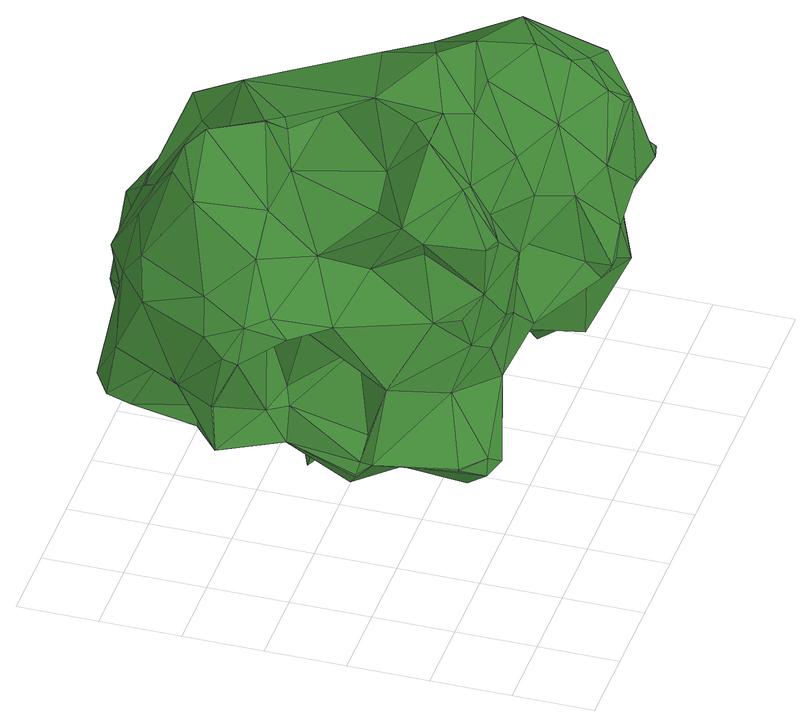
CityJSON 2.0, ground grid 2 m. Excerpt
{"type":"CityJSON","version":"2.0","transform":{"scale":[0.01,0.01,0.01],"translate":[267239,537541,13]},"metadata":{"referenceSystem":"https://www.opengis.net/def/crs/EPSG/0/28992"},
"CityObjects":{
"tree1":{"type":"SolitaryVegetationObject","attributes":{"gtid":386,"crown_width_m":11.04,"crown_median_z":18.51,"crown_r50_m":0.358,"crown_porosity":0.895,"trunk_H_m":5.43,"trunk_DBH_m":0.459,"trunk_radius_m":0.229,"trunk_base_height_m":13.08,"original_gtid":"387"},"geometry":[{"type":"Solid","lod":"3","boundaries":[[[[0,1,2]],[[3,4,5]],[[6,7,8]],[[9,10,11]],[[12,13,14]],[[15,16,17]],[[18,19,20]],[[21,22,23]],[[24,25,26]],[[27,28,29]],[[30,31,32]],[[33,34,35]],[[36,37,38]],[[39,40,29]],[[16,41,42]],[[43,44,45]],[[46,10,47]],[[48,13,20]],[[49,50,51]],[[52,53,54]],[[55,49,43]],[[23,56,57]],[[58,59,60]],[[58,60,61]],[[54,53,22]],[[58,62,59]],[[35,63,33]],[[64,65,66]],[[64,67,65]],[[68,9,11]],[[69,70,71]],[[72,73,74]],[[75,74,73]],[[47,76,77]],[[3,7,78]],[[2,39,79]],[[19,80,20]],[[81,19,18]],[[82,83,84]],[[85,30,86]],[[45,87,54]],[[88,89,90]],[[52,54,87]],[[21,91,92]],[[93,92,94]],[[95,96,97]],[[98,99,100]],[[99,101,81]],[[102,103,104]],[[50,93,94]],[[10,105,11]],[[106,107,51]],[[55,22,21]],[[108,109,110]],[[111,112,113]],[[98,114,99]],[[72,74,115]],[[116,117,118]],[[119,120,59]],[[121,122,123]],[[68,11,124]],[[125,126,127]],[[61,60,128]],[[22,56,23]],[[33,63,129]],[[4,130,5]],[[29,40,105]],[[109,131,110]],[[132,74,133]],[[134,63,62]],[[135,136,137]],[[106,138,107]],[[139,116,140]],[[139,141,116]],[[108,142,109]],[[131,68,124]],[[37,61,128]],[[127,73,72]],[[141,143,144]],[[40,138,110]],[[133,145,132]],[[146,132,145]],[[63,59,62]],[[17,42,147]],[[134,62,58]],[[37,36,61]],[[65,6,8]],[[148,149,150]],[[18,20,13]],[[151,152,120]],[[151,120,119]],[[28,111,113]],[[28,113,79]],[[0,153,154]],[[143,129,144]],[[59,63,35]],[[52,125,53]],[[155,48,15]],[[141,156,143]],[[3,25,24]],[[157,63,134]],[[144,63,157]],[[144,129,63]],[[109,142,130]],[[124,11,105]],[[131,109,68]],[[121,118,38]],[[40,131,105]],[[124,105,131]],[[110,131,40]],[[142,158,159]],[[160,161,52]],[[133,74,75]],[[116,118,140]],[[43,54,55]],[[94,162,163]],[[128,86,37]],[[42,41,111]],[[93,21,92]],[[140,123,139]],[[23,57,164]],[[151,165,152]],[[50,49,93]],[[163,166,50]],[[51,50,166]],[[167,126,168]],[[24,7,3]],[[65,165,6]],[[67,165,65]],[[67,169,128]],[[42,111,27]],[[14,170,171]],[[125,114,126]],[[55,54,22]],[[15,17,155]],[[163,50,94]],[[152,59,120]],[[85,172,30]],[[173,170,174]],[[175,170,173]],[[45,54,43]],[[138,106,176]],[[21,23,177]],[[160,52,87]],[[66,65,8]],[[85,128,169]],[[12,81,18]],[[18,13,12]],[[140,178,123]],[[121,123,178]],[[85,86,128]],[[179,24,26]],[[179,26,162]],[[163,159,158]],[[7,24,179]],[[177,180,91]],[[115,74,132]],[[60,165,128]],[[152,165,60]],[[42,17,16]],[[181,182,183]],[[182,181,184]],[[185,147,42]],[[186,147,185]],[[86,122,37]],[[86,30,122]],[[32,122,30]],[[31,122,32]],[[95,187,174]],[[91,21,177]],[[177,23,164]],[[92,162,94]],[[79,113,153]],[[31,188,122]],[[55,93,49]],[[21,93,55]],[[126,114,98]],[[125,127,56]],[[72,56,127]],[[31,30,172]],[[167,189,75]],[[144,117,141]],[[183,182,190]],[[34,33,191]],[[192,170,48]],[[162,180,179]],[[129,143,193]],[[45,194,87]],[[195,87,194]],[[196,154,153]],[[197,38,117]],[[6,198,7]],[[48,83,192]],[[155,83,48]],[[98,100,199]],[[111,41,200]],[[151,119,201]],[[202,34,191]],[[95,174,192]],[[118,117,38]],[[203,183,196]],[[204,205,206]],[[151,6,165]],[[151,198,6]],[[185,42,27]],[[185,27,186]],[[207,171,208]],[[209,8,210]],[[209,211,8]],[[139,212,141]],[[213,212,139]],[[67,64,214]],[[67,214,169]],[[29,105,27]],[[100,207,199]],[[115,215,211]],[[193,143,156]],[[184,181,114]],[[199,167,98]],[[134,197,157]],[[203,216,217]],[[80,216,203]],[[142,159,218]],[[66,8,215]],[[128,165,67]],[[60,59,152]],[[82,95,83]],[[95,192,83]],[[15,219,220]],[[221,193,156]],[[103,4,3]],[[92,91,162]],[[34,202,119]],[[222,189,167]],[[126,98,168]],[[223,210,8]],[[224,126,167]],[[51,166,106]],[[71,225,76]],[[148,89,88]],[[173,226,227]],[[72,211,228]],[[15,48,20]],[[166,108,176]],[[166,176,106]],[[229,182,230]],[[227,226,139]],[[141,212,156]],[[100,12,207]],[[115,211,72]],[[231,112,200]],[[223,7,232]],[[7,180,232]],[[230,114,160]],[[230,160,229]],[[69,233,70]],[[174,234,173]],[[44,154,194]],[[195,194,154]],[[207,208,235]],[[0,154,44]],[[213,234,221]],[[198,201,102]],[[5,25,3]],[[49,44,43]],[[51,44,49]],[[236,172,146]],[[232,210,223]],[[237,238,206]],[[232,164,210]],[[76,225,77]],[[164,57,210]],[[171,239,14]],[[76,47,10]],[[95,84,96]],[[82,84,95]],[[175,227,240]],[[175,173,227]],[[171,207,12]],[[72,228,56]],[[103,241,242]],[[103,242,4]],[[98,167,168]],[[243,244,84]],[[129,245,33]],[[44,51,1]],[[9,76,10]],[[19,246,80]],[[247,248,242]],[[216,249,217]],[[172,169,214]],[[236,235,237]],[[52,161,125]],[[160,125,161]],[[135,17,225]],[[136,150,137]],[[132,146,64]],[[57,228,211]],[[121,178,118]],[[202,201,119]],[[14,48,170]],[[26,218,159]],[[4,248,130]],[[229,160,250]],[[87,250,160]],[[87,190,250]],[[35,119,59]],[[34,119,35]],[[53,56,22]],[[125,56,53]],[[160,114,125]],[[243,17,135]],[[244,135,137]],[[202,191,251]],[[58,197,134]],[[61,197,58]],[[90,251,191]],[[241,233,242]],[[142,218,130]],[[7,252,78]],[[66,215,115]],[[171,170,175]],[[148,150,136]],[[220,253,15]],[[41,16,200]],[[203,196,200]],[[197,36,38]],[[203,200,220]],[[197,117,157]],[[177,164,232]],[[177,232,180]],[[192,174,170]],[[247,9,68]],[[224,127,126]],[[29,28,79]],[[29,79,39]],[[240,254,175]],[[175,254,171]],[[240,206,254]],[[101,216,246]],[[2,255,39]],[[241,103,102]],[[240,204,206]],[[240,227,204]],[[227,205,204]],[[200,253,220]],[[123,122,188]],[[247,68,248]],[[109,248,68]],[[130,248,109]],[[243,84,83]],[[91,180,162]],[[172,214,146]],[[79,153,2]],[[153,0,2]],[[26,159,162]],[[179,180,7]],[[107,255,2]],[[56,228,57]],[[213,139,226]],[[251,102,201]],[[251,201,202]],[[169,172,85]],[[8,211,215]],[[150,149,256]],[[193,245,129]],[[140,118,178]],[[123,257,139]],[[227,139,257]],[[221,156,212]],[[221,212,213]],[[15,20,219]],[[205,227,257]],[[3,78,252]],[[80,246,216]],[[187,234,174]],[[200,16,253]],[[256,149,191]],[[256,191,33]],[[225,89,148]],[[102,251,258]],[[102,258,241]],[[96,244,137]],[[84,244,96]],[[187,95,259]],[[172,237,31]],[[172,236,237]],[[31,237,205]],[[206,205,237]],[[145,133,189]],[[222,145,189]],[[146,145,236]],[[235,167,199]],[[80,219,20]],[[12,99,81]],[[100,99,12]],[[80,203,219]],[[220,219,203]],[[81,101,246]],[[19,81,246]],[[145,235,236]],[[183,190,154]],[[196,183,154]],[[230,184,114]],[[101,99,216]],[[151,201,198]],[[114,216,99]],[[48,14,13]],[[208,237,235]],[[12,14,239]],[[224,73,127]],[[132,66,115]],[[64,66,132]],[[222,167,235]],[[222,235,145]],[[27,111,28]],[[75,189,133]],[[196,153,113]],[[196,113,112]],[[241,258,251]],[[90,191,149]],[[90,149,88]],[[148,88,149]],[[135,225,136]],[[148,136,225]],[[150,256,33]],[[217,183,203]],[[218,5,130]],[[171,12,239]],[[141,117,116]],[[96,245,193]],[[144,157,117]],[[61,36,197]],[[213,226,173]],[[223,8,7]],[[71,89,225]],[[57,209,210]],[[57,211,209]],[[64,146,214]],[[199,207,235]],[[44,194,45]],[[190,229,250]],[[242,248,4]],[[230,182,184]],[[190,182,229]],[[257,123,188]],[[196,231,200]],[[46,47,186]],[[3,252,104]],[[198,104,252]],[[198,252,7]],[[208,238,237]],[[206,238,254]],[[171,238,208]],[[254,238,171]],[[216,114,181]],[[183,217,249]],[[181,183,249]],[[216,181,249]],[[198,102,104]],[[3,104,103]],[[108,158,142]],[[87,195,190]],[[190,195,154]],[[224,167,73]],[[75,73,167]],[[111,200,112]],[[163,158,166]],[[108,166,158]],[[162,159,163]],[[47,77,186]],[[16,15,253]],[[2,1,107]],[[196,112,231]],[[44,1,0]],[[107,1,51]],[[96,137,245]],[[137,150,245]],[[150,33,245]],[[90,260,251]],[[241,251,260]],[[90,233,260]],[[241,260,233]],[[225,17,77]],[[71,70,89]],[[90,70,233]],[[89,70,90]],[[242,69,247]],[[233,69,242]],[[76,9,69]],[[205,188,31]],[[76,69,71]],[[247,69,9]],[[17,147,77]],[[243,135,244]],[[261,259,97]],[[261,97,96]],[[95,97,259]],[[213,173,234]],[[187,259,234]],[[155,262,83]],[[243,83,262]],[[243,262,17]],[[155,17,262]],[[96,193,261]],[[221,261,193]],[[40,255,138]],[[39,255,40]],[[107,138,255]],[[26,25,218]],[[5,218,25]],[[110,176,108]],[[138,176,110]],[[261,234,259]],[[37,122,121]],[[38,37,121]],[[261,221,234]],[[10,46,105]],[[27,105,46]],[[205,257,188]],[[27,46,186]],[[77,147,186]],[[263,264,265]],[[263,265,266]],[[266,265,267]],[[266,267,268]],[[265,264,269]],[[265,269,267]],[[267,269,270]],[[267,270,268]],[[269,264,271]],[[269,271,270]],[[270,271,272]],[[270,272,268]],[[271,264,273]],[[271,273,272]],[[272,273,274]],[[272,274,268]],[[273,264,275]],[[273,275,274]],[[274,275,276]],[[274,276,268]],[[275,264,277]],[[275,277,276]],[[276,277,278]],[[276,278,268]],[[277,264,279]],[[277,279,278]],[[278,279,280]],[[278,280,268]],[[279,264,281]],[[279,281,280]],[[280,281,282]],[[280,282,268]],[[281,264,283]],[[281,283,282]],[[282,283,284]],[[282,284,268]],[[283,264,285]],[[283,285,284]],[[284,285,286]],[[284,286,268]],[[285,264,287]],[[285,287,286]],[[286,287,288]],[[286,288,268]],[[287,264,289]],[[287,289,288]],[[288,289,290]],[[288,290,268]],[[289,264,291]],[[289,291,290]],[[290,291,292]],[[290,292,268]],[[291,264,293]],[[291,293,292]],[[292,293,294]],[[292,294,268]],[[293,264,295]],[[293,295,294]],[[294,295,296]],[[294,296,268]],[[295,264,297]],[[295,297,296]],[[296,297,298]],[[296,298,268]],[[297,264,299]],[[297,299,298]],[[298,299,300]],[[298,300,268]],[[299,264,301]],[[299,301,300]],[[300,301,302]],[[300,302,268]],[[301,264,303]],[[301,303,302]],[[302,303,304]],[[302,304,268]],[[303,264,305]],[[303,305,304]],[[304,305,306]],[[304,306,268]],[[305,264,307]],[[305,307,306]],[[306,307,308]],[[306,308,268]],[[307,264,309]],[[307,309,308]],[[308,309,310]],[[308,310,268]],[[309,264,311]],[[309,311,310]],[[310,311,312]],[[310,312,268]],[[311,264,263]],[[311,263,312]],[[312,263,266]],[[312,266,268]]]]}]}
},
"vertices":[
[218,886,361],[207,980,462],[216,1049,330],[760,966,834],[772,956,634],[685,1072,728],[777,612,1041],[629,904,1002],[576,568,1059],[702,939,303],[686,903,256],[675,939,279],[443,220,430],[377,201,265],[554,323,305],[474,424,155],[503,643,94],[662,561,182],[315,182,282],[268,204,267],[354,277,171],[201,893,956],[146,726,863],[251,728,930],[668,1036,910],[695,1047,797],[501,1103,748],[472,904,229],[454,913,230],[459,935,236],[938,113,923],[848,90,778],[947,77,890],[1079,581,530],[1025,650,697],[1041,642,701],[1117,230,861],[1079,157,929],[1145,174,718],[343,1050,278],[392,1081,287],[421,685,88],[511,703,111],[51,824,687],[85,897,511],[28,772,650],[532,907,290],[641,848,324],[544,293,213],[112,990,708],[207,1066,714],[132,1060,551],[94,636,686],[93,675,740],[56,727,728],[90,835,773],[285,619,798],[419,724,927],[1172,502,828],[1096,583,843],[1074,502,905],[1107,380,924],[1214,490,725],[1180,520,672],[658,352,1003],[744,471,1090],[604,412,1028],[799,390,1103],[637,1041,359],[646,886,372],[707,674,375],[644,848,328],[283,414,922],[307,371,869],[392,299,981],[327,224,867],[678,882,289],[698,677,356],[669,838,849],[302,893,254],[276,412,244],[272,203,315],[812,323,354],[704,438,275],[853,525,336],[939,203,989],[995,177,963],[41,739,631],[834,649,405],[777,669,377],[718,631,498],[307,947,1030],[271,965,977],[184,1014,787],[281,1050,832],[896,296,230],[973,457,353],[931,286,219],[338,263,580],[312,303,454],[392,232,541],[208,253,318],[709,714,840],[744,882,757],[731,764,885],[535,950,249],[213,1131,406],[196,1103,363],[448,1170,502],[490,1158,466],[421,1114,318],[456,712,164],[351,827,295],[335,843,274],[201,427,512],[460,403,1046],[1160,163,585],[1172,235,655],[1138,136,680],[967,603,820],[1036,579,864],[1063,101,724],[981,71,882],[1043,32,676],[587,1036,321],[178,549,682],[280,337,668],[318,500,763],[992,337,1050],[1105,548,502],[641,1012,543],[560,1065,343],[426,290,969],[345,201,888],[1238,463,722],[864,676,286],[867,677,288],[954,586,280],[232,1128,372],[1099,135,505],[1090,43,671],[1230,280,486],[569,1168,668],[1202,407,442],[1245,390,519],[435,247,890],[653,248,902],[566,643,239],[864,679,372],[902,624,447],[925,624,418],[925,554,940],[1038,549,903],[204,886,311],[51,796,366],[707,469,159],[1163,389,412],[1238,403,686],[491,1126,667],[499,1106,746],[186,622,654],[141,607,674],[370,1037,855],[311,1126,705],[394,778,1074],[918,529,988],[311,1106,596],[338,231,734],[311,278,667],[891,276,1055],[712,278,364],[637,202,446],[825,200,886],[859,145,279],[857,203,278],[800,125,479],[341,1087,505],[332,903,1068],[1083,44,678],[584,989,898],[440,891,956],[151,476,332],[209,664,412],[181,663,328],[211,475,367],[464,708,181],[562,774,332],[951,289,163],[942,48,674],[350,202,872],[169,709,419],[877,613,613],[713,328,332],[1078,426,395],[55,806,486],[58,803,487],[184,665,325],[1107,339,819],[781,717,935],[425,206,619],[405,627,290],[748,556,792],[901,628,687],[197,513,234],[786,49,563],[836,53,622],[749,46,568],[530,219,550],[695,310,640],[612,686,993],[487,753,992],[456,503,945],[1104,241,473],[1005,207,318],[788,360,1004],[514,452,1055],[136,441,340],[108,474,319],[640,1129,701],[313,421,230],[386,484,263],[989,240,325],[409,247,847],[522,770,999],[334,375,821],[834,687,303],[947,110,437],[906,48,479],[373,500,887],[234,677,449],[301,525,544],[356,755,395],[457,798,1029],[606,837,486],[945,250,242],[552,212,706],[642,202,810],[762,140,738],[746,111,567],[445,224,431],[784,65,520],[670,841,655],[728,903,599],[705,507,205],[902,573,298],[990,532,418],[206,254,314],[640,960,404],[649,1002,464],[110,474,323],[218,722,628],[729,607,661],[718,761,908],[531,560,286],[750,73,526],[239,1092,340],[927,611,438],[911,74,620],[634,694,785],[955,290,162],[561,698,633],[944,297,291],[709,470,162],[598,594,7],[575,595,8],[597,600,7],[620,578,550],[619,584,550],[597,578,551],[595,606,7],[617,589,551],[592,611,8],[614,594,551],[587,615,8],[609,598,551],[582,617,8],[604,601,552],[576,618,9],[598,601,552],[570,617,9],[592,601,552],[564,615,9],[586,599,552],[559,612,9],[581,595,552],[555,607,9],[577,591,552],[553,602,9],[575,585,552],[552,596,9],[574,579,552],[553,590,9],[575,573,552],[555,584,8],[577,568,552],[558,579,8],[580,563,552],[563,576,8],[585,559,551],[568,573,8],[590,557,551],[574,572,7],[596,556,551],[580,573,7],[602,556,550],[586,575,7],[608,558,550],[591,578,7],[613,562,550],[595,583,7],[616,566,550],[597,589,7],[619,572,550]
]}
